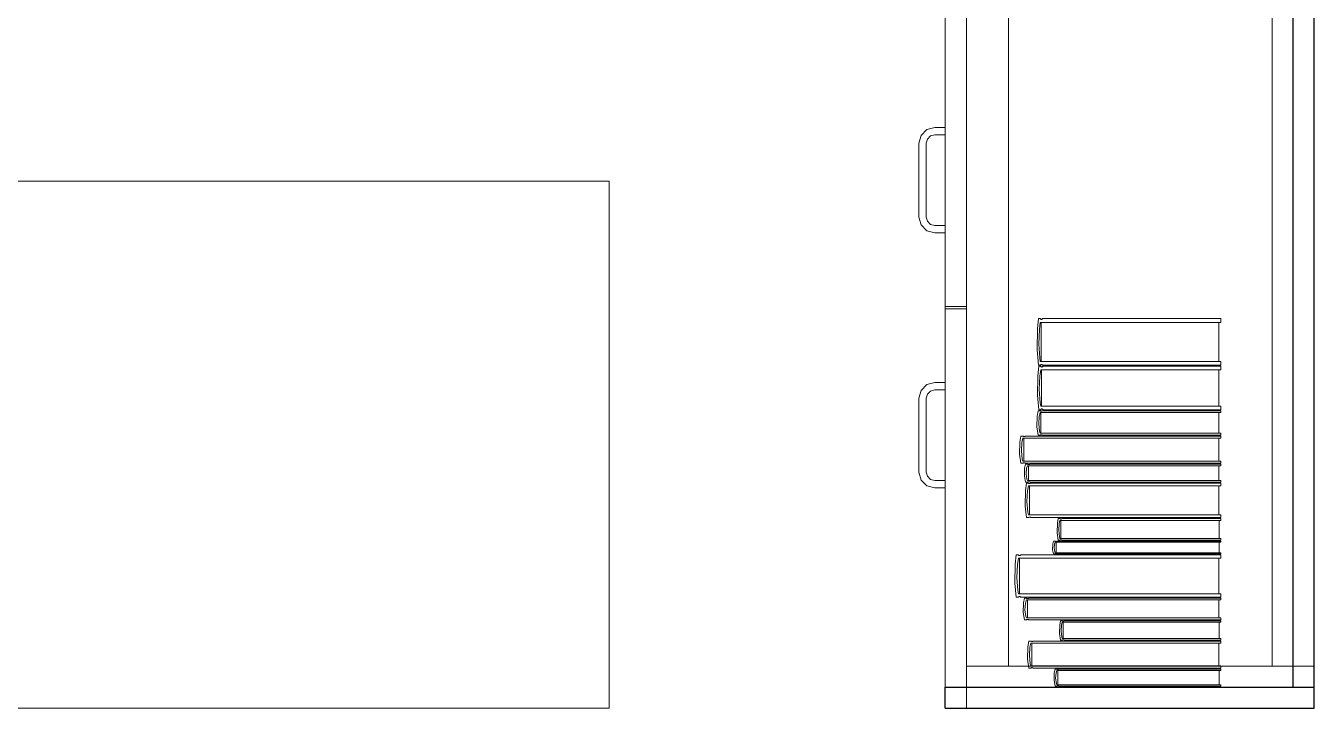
# Model space of a CAD drawing. Header units: inches. Extents: x -19 to 5698, y -728 to 92.
# Drawn here: x 217.998 to 219.22, y 8.293 to 8.94 of the extents above; entities that cross this region are included whole.
import ezdxf

# ---------------------------------------------------------------- set-up
doc = ezdxf.new("R2010")
doc.units = ezdxf.units.IN
doc.header["$MEASUREMENT"] = 0
doc.set_wipeout_variables(frame=1)
doc.linetypes.add('Wipeout_Contour', pattern=[1, 0, -1])
doc.layers.add('Interior - Mobiliario', color=7, linetype='Continuous')

msp = doc.modelspace()

# ---------------------------------------------------------------- linework, layer by layer
at = {"layer": 'Interior - Mobiliario', "color": 175, "linetype": 'Continuous', "lineweight": 13}
for p, q in [((218.89, 9.7726), (218.89, 8.3126)), ((219.2, 8.3126), (219.2, 9.7726)), ((218.89, 9.7526), (218.89, 8.3326)), ((218.93, 8.3326), (218.93, 9.7526)), ((219.18, 9.7526), (219.18, 8.3326)), ((218.87, 9.0326), (218.87, 8.6736)), ((218.89, 9.0326), (218.89, 8.6736)), ((218.847, 8.8361), (218.8525, 8.8416)), ((218.8525, 8.8416), (218.86, 8.8436)), ((218.86, 8.8436), (218.87, 8.8436)), ((218.87, 8.8436), (218.87, 8.8366)), ((218.845, 8.8286), (218.847, 8.8361)), ((218.845, 8.7586), (218.845, 8.8286)), ((218.8531, 8.8326), (218.852, 8.8286)), ((218.852, 8.8286), (218.852, 8.7586)), ((218.856, 8.8355), (218.8531, 8.8326)), ((218.86, 8.8366), (218.856, 8.8355)), ((218.87, 8.8366), (218.86, 8.8366)), ((218.847, 8.7511), (218.845, 8.7586)), ((218.852, 8.7586), (218.8531, 8.7546)), ((218.8531, 8.7546), (218.856, 8.7516)), ((218.8525, 8.7456), (218.847, 8.7511)), ((218.86, 8.7436), (218.8525, 8.7456)), ((218.856, 8.7516), (218.86, 8.7506)), ((218.86, 8.7506), (218.87, 8.7506)), ((218.87, 8.7436), (218.86, 8.7436)), ((218.87, 8.7506), (218.87, 8.7436)), ((218.87, 8.6736), (218.89, 8.6736)), ((218.87, 8.6716), (218.89, 8.6716)), ((218.9584, 8.6622), (218.9574, 8.6525)), ((218.9603, 8.6622), (218.9584, 8.6622)), ((218.9593, 8.652), (218.9601, 8.6587)), ((218.9601, 8.6587), (219.1314, 8.6587)), ((218.9604, 8.662), (218.9603, 8.6622)), ((218.9606, 8.6618), (218.9604, 8.662)), ((218.9608, 8.6616), (218.9606, 8.6618)), ((218.9611, 8.6615), (218.9608, 8.6616)), ((218.961, 8.6587), (218.961, 8.6215)), ((218.9613, 8.6615), (218.9611, 8.6615)), ((218.9616, 8.6615), (218.9613, 8.6615)), ((218.9618, 8.6617), (218.9616, 8.6615)), ((218.962, 8.662), (218.9618, 8.6617)), ((218.9622, 8.6622), (218.962, 8.662)), ((219.1314, 8.6622), (218.9622, 8.6622)), ((219.1296, 8.6215), (219.1296, 8.6587)), ((219.1314, 8.6587), (219.1314, 8.6622)), ((218.9574, 8.6525), (218.9572, 8.6327)), ((218.9589, 8.6384), (218.9593, 8.652)), ((218.9572, 8.6327), (218.9584, 8.618)), ((218.9596, 8.6249), (218.9589, 8.6384)), ((218.9584, 8.618), (218.9603, 8.618)), ((218.9601, 8.6215), (218.9596, 8.6249)), ((219.1314, 8.6215), (218.9601, 8.6215)), ((218.9603, 8.618), (218.9604, 8.6182)), ((218.9604, 8.6182), (218.9606, 8.6185)), ((218.9606, 8.6185), (218.9609, 8.6187)), ((218.9609, 8.6187), (218.9611, 8.6187)), ((218.9611, 8.6187), (218.9614, 8.6187)), ((218.9614, 8.6187), (218.9616, 8.6186)), ((218.9616, 8.6186), (218.9619, 8.6184)), ((218.9619, 8.6184), (218.9621, 8.6182)), ((218.9621, 8.6182), (218.9622, 8.618)), ((218.9622, 8.618), (219.1314, 8.618)), ((219.1314, 8.618), (219.1314, 8.6215)), ((218.9578, 8.608), (218.9576, 8.5896)), ((218.9587, 8.617), (218.9578, 8.608)), ((218.9606, 8.617), (218.9587, 8.617)), ((218.9592, 8.5949), (218.9597, 8.6076)), ((218.9597, 8.6076), (218.9605, 8.6137)), ((218.9605, 8.6137), (219.1314, 8.6137)), ((218.9607, 8.6168), (218.9606, 8.617)), ((218.9609, 8.6166), (218.9607, 8.6168)), ((218.9612, 8.6164), (218.9609, 8.6166)), ((218.9614, 8.6163), (218.9612, 8.6164)), ((218.9613, 8.6137), (218.9613, 8.5791)), ((218.9617, 8.6163), (218.9614, 8.6163)), ((218.9619, 8.6164), (218.9617, 8.6163)), ((218.9622, 8.6166), (218.9619, 8.6164)), ((218.9624, 8.6168), (218.9622, 8.6166)), ((218.9625, 8.617), (218.9624, 8.6168)), ((219.1314, 8.617), (218.9625, 8.617)), ((219.1296, 8.5791), (219.1296, 8.6137)), ((219.1314, 8.6137), (219.1314, 8.617)), ((218.847, 8.5941), (218.845, 8.5866)), ((218.8525, 8.5996), (218.847, 8.5941)), ((218.86, 8.6016), (218.8525, 8.5996)), ((218.8531, 8.5906), (218.856, 8.5935)), ((218.856, 8.5935), (218.86, 8.5946)), ((218.87, 8.6016), (218.86, 8.6016)), ((218.86, 8.5946), (218.87, 8.5946)), ((218.87, 8.5946), (218.87, 8.6016)), ((218.9599, 8.5823), (218.9592, 8.5949)), ((218.845, 8.5866), (218.845, 8.5166)), ((218.852, 8.5866), (218.8531, 8.5906)), ((218.852, 8.5166), (218.852, 8.5866)), ((218.9576, 8.5896), (218.9587, 8.5758)), ((218.9605, 8.5791), (218.9599, 8.5823)), ((218.9572, 8.5698), (218.957, 8.5595)), ((218.9581, 8.5748), (218.9572, 8.5698)), ((218.96, 8.5748), (218.9581, 8.5748)), ((218.9586, 8.5624), (218.9591, 8.5695)), ((218.9587, 8.5758), (218.9606, 8.5758)), ((218.9591, 8.5695), (218.9599, 8.573)), ((218.9599, 8.573), (219.1314, 8.573)), ((218.9601, 8.5748), (218.96, 8.5748)), ((218.9603, 8.5746), (218.9601, 8.5748)), ((218.9606, 8.5745), (218.9603, 8.5746)), ((219.1314, 8.5791), (218.9605, 8.5791)), ((218.9606, 8.5758), (218.9608, 8.5761)), ((218.9608, 8.5745), (218.9606, 8.5745)), ((218.9607, 8.573), (218.9607, 8.5536)), ((218.9608, 8.5761), (218.961, 8.5763)), ((218.9611, 8.5745), (218.9608, 8.5745)), ((218.961, 8.5763), (218.9612, 8.5765)), ((218.9613, 8.5745), (218.9611, 8.5745)), ((218.9612, 8.5765), (218.9615, 8.5765)), ((218.9616, 8.5746), (218.9613, 8.5745)), ((218.9615, 8.5765), (218.9617, 8.5765)), ((218.9618, 8.5747), (218.9616, 8.5746)), ((218.9617, 8.5765), (218.962, 8.5764)), ((218.9619, 8.5748), (218.9618, 8.5747)), ((219.1314, 8.5748), (218.9619, 8.5748)), ((218.962, 8.5764), (218.9622, 8.5763)), ((218.9622, 8.5763), (218.9624, 8.576)), ((218.9624, 8.576), (218.9625, 8.5758)), ((218.9625, 8.5758), (219.1314, 8.5758)), ((219.1296, 8.5536), (219.1296, 8.573)), ((219.1314, 8.5758), (219.1314, 8.5791)), ((219.1314, 8.573), (219.1314, 8.5748)), ((218.957, 8.5595), (218.9581, 8.5518)), ((218.9594, 8.5554), (218.9586, 8.5624)), ((218.9406, 8.5451), (218.9404, 8.5336)), ((218.9417, 8.5508), (218.9406, 8.5451)), ((218.9437, 8.5508), (218.9417, 8.5508)), ((218.9422, 8.5369), (218.9427, 8.5448)), ((218.9427, 8.5448), (218.9436, 8.5487)), ((218.9436, 8.5487), (219.1314, 8.5487)), ((218.9438, 8.5507), (218.9437, 8.5508)), ((218.9441, 8.5505), (218.9438, 8.5507)), ((218.9443, 8.5504), (218.9441, 8.5505)), ((218.9446, 8.5503), (218.9443, 8.5504)), ((218.9445, 8.5487), (218.9445, 8.5271)), ((218.9449, 8.5503), (218.9446, 8.5503)), ((218.9452, 8.5504), (218.9449, 8.5503)), ((218.9454, 8.5505), (218.9452, 8.5504)), ((218.9457, 8.5506), (218.9454, 8.5505)), ((218.9458, 8.5508), (218.9457, 8.5506)), ((219.1314, 8.5508), (218.9458, 8.5508)), ((218.9581, 8.5518), (218.96, 8.5518)), ((218.9599, 8.5536), (218.9594, 8.5554)), ((219.1314, 8.5536), (218.9599, 8.5536)), ((218.96, 8.5518), (218.9602, 8.5519)), ((218.9602, 8.5519), (218.9604, 8.552)), ((218.9604, 8.552), (218.9606, 8.5521)), ((218.9606, 8.5521), (218.9609, 8.5521)), ((218.9609, 8.5521), (218.9611, 8.5521)), ((218.9611, 8.5521), (218.9614, 8.5521)), ((218.9614, 8.5521), (218.9616, 8.552)), ((218.9616, 8.552), (218.9619, 8.5518)), ((218.9619, 8.5518), (218.9619, 8.5518)), ((218.9619, 8.5518), (219.1314, 8.5518)), ((219.1295, 8.5271), (219.1295, 8.5487)), ((219.1314, 8.5518), (219.1314, 8.5536)), ((219.1314, 8.5487), (219.1314, 8.5508)), ((218.9404, 8.5336), (218.9417, 8.525)), ((218.943, 8.529), (218.9422, 8.5369)), ((218.9417, 8.525), (218.9437, 8.525)), ((218.9436, 8.5271), (218.943, 8.529)), ((219.1314, 8.5271), (218.9436, 8.5271)), ((218.9437, 8.525), (218.9439, 8.5252)), ((218.9439, 8.5252), (218.9441, 8.5253)), ((218.9441, 8.5253), (218.9444, 8.5254)), ((218.9444, 8.5254), (218.9447, 8.5254)), ((218.9447, 8.5254), (218.9449, 8.5254)), ((218.9449, 8.5254), (218.9452, 8.5254)), ((218.9452, 8.5203), (218.945, 8.5128)), ((218.9452, 8.5254), (218.9455, 8.5253)), ((218.9462, 8.524), (218.9452, 8.5203)), ((218.9455, 8.5253), (218.9457, 8.5251)), ((218.9457, 8.5251), (218.9458, 8.525)), ((218.9458, 8.525), (219.1314, 8.525)), ((218.9482, 8.524), (218.9462, 8.524)), ((218.9467, 8.515), (218.9472, 8.5202)), ((218.9472, 8.5202), (218.948, 8.5227)), ((218.948, 8.5227), (219.1314, 8.5227)), ((218.9483, 8.5239), (218.9482, 8.524)), ((218.9485, 8.5238), (218.9483, 8.5239)), ((218.9488, 8.5238), (218.9485, 8.5238)), ((218.9491, 8.5237), (218.9488, 8.5238)), ((218.949, 8.5227), (218.949, 8.5086)), ((218.9493, 8.5237), (218.9491, 8.5237)), ((218.9496, 8.5238), (218.9493, 8.5237)), ((218.9499, 8.5238), (218.9496, 8.5238)), ((218.9501, 8.5239), (218.9499, 8.5238)), ((218.9503, 8.524), (218.9501, 8.5239)), ((219.1314, 8.524), (218.9503, 8.524)), ((219.1295, 8.5086), (219.1295, 8.5227)), ((219.1314, 8.525), (219.1314, 8.5271)), ((219.1314, 8.5227), (219.1314, 8.524)), ((218.845, 8.5166), (218.847, 8.5091)), ((218.847, 8.5091), (218.8525, 8.5036)), ((218.8531, 8.5126), (218.852, 8.5166)), ((218.856, 8.5096), (218.8531, 8.5126)), ((218.86, 8.5086), (218.856, 8.5096)), ((218.87, 8.5086), (218.86, 8.5086)), ((218.87, 8.5016), (218.87, 8.5086)), ((218.945, 8.5128), (218.9462, 8.5072)), ((218.9475, 8.5099), (218.9467, 8.515)), ((218.948, 8.5086), (218.9475, 8.5099)), ((219.1314, 8.5086), (218.948, 8.5086)), ((218.9486, 8.5074), (218.9489, 8.5075)), ((218.9489, 8.5075), (218.9491, 8.5075)), ((218.9491, 8.5075), (218.9494, 8.5075)), ((218.9494, 8.5075), (218.9497, 8.5075)), ((218.9497, 8.5075), (218.9499, 8.5074)), ((219.1314, 8.5072), (219.1314, 8.5086)), ((218.8525, 8.5036), (218.86, 8.5016)), ((218.86, 8.5016), (218.87, 8.5016)), ((218.946, 8.4991), (218.9458, 8.4844)), ((218.947, 8.5062), (218.946, 8.4991)), ((218.9462, 8.5072), (218.9482, 8.5072)), ((218.949, 8.5062), (218.947, 8.5062)), ((218.9475, 8.4886), (218.948, 8.4987)), ((218.948, 8.4987), (218.9489, 8.5036)), ((218.9482, 8.5072), (218.9484, 8.5073)), ((218.9484, 8.5073), (218.9486, 8.5074)), ((218.9489, 8.5036), (219.1314, 8.5036)), ((218.9491, 8.5061), (218.949, 8.5062)), ((218.9494, 8.5059), (218.9491, 8.5061)), ((218.9496, 8.5058), (218.9494, 8.5059)), ((218.9499, 8.5057), (218.9496, 8.5058)), ((218.9498, 8.5036), (218.9498, 8.4761)), ((218.9499, 8.5074), (218.9502, 8.5073)), ((218.9501, 8.5057), (218.9499, 8.5057)), ((218.9504, 8.5058), (218.9501, 8.5057)), ((218.9502, 8.5073), (218.9503, 8.5072)), ((218.9503, 8.5072), (219.1314, 8.5072)), ((218.9507, 8.5059), (218.9504, 8.5058)), ((218.9509, 8.5061), (218.9507, 8.5059)), ((218.9511, 8.5062), (218.9509, 8.5061)), ((219.1314, 8.5062), (218.9511, 8.5062)), ((219.1295, 8.4761), (219.1295, 8.5036)), ((219.1314, 8.5036), (219.1314, 8.5062)), ((218.9458, 8.4844), (218.947, 8.4735)), ((218.9483, 8.4786), (218.9475, 8.4886)), ((218.947, 8.4735), (218.949, 8.4735)), ((218.9489, 8.4761), (218.9483, 8.4786)), ((219.1314, 8.4761), (218.9489, 8.4761)), ((218.949, 8.4735), (218.9492, 8.4736)), ((218.9492, 8.4736), (218.9494, 8.4738)), ((218.9494, 8.4738), (218.9497, 8.4739)), ((218.9497, 8.4739), (218.9499, 8.474)), ((218.9499, 8.474), (218.9502, 8.474)), ((218.9502, 8.474), (218.9505, 8.4739)), ((218.9505, 8.4739), (218.9507, 8.4738)), ((218.9507, 8.4738), (218.951, 8.4736)), ((218.951, 8.4736), (218.9511, 8.4735)), ((218.9511, 8.4735), (219.1314, 8.4735)), ((218.9772, 8.4725), (218.9764, 8.468)), ((218.9789, 8.4725), (218.9772, 8.4725)), ((218.9781, 8.4678), (218.9788, 8.4708)), ((218.9788, 8.4708), (219.1314, 8.4708)), ((218.979, 8.4724), (218.9789, 8.4725)), ((218.9792, 8.4722), (218.979, 8.4724)), ((218.9794, 8.4722), (218.9792, 8.4722)), ((218.9796, 8.4721), (218.9794, 8.4722)), ((218.9799, 8.4721), (218.9796, 8.4721)), ((218.9796, 8.4708), (218.9796, 8.4537)), ((218.9801, 8.4721), (218.9799, 8.4721)), ((218.9803, 8.4722), (218.9801, 8.4721)), ((218.9805, 8.4723), (218.9803, 8.4722)), ((218.9806, 8.4725), (218.9805, 8.4723)), ((219.1314, 8.4725), (218.9806, 8.4725)), ((219.1298, 8.4537), (219.1298, 8.4708)), ((219.1314, 8.4735), (219.1314, 8.4761)), ((219.1314, 8.4708), (219.1314, 8.4725)), ((218.9764, 8.468), (218.9762, 8.4589)), ((218.9762, 8.4589), (218.9772, 8.4521)), ((218.9777, 8.4615), (218.9781, 8.4678)), ((218.9783, 8.4552), (218.9777, 8.4615)), ((218.9719, 8.4484), (218.9717, 8.443)), ((218.9727, 8.4511), (218.9719, 8.4484)), ((218.9745, 8.4511), (218.9727, 8.4511)), ((218.9732, 8.4446), (218.9736, 8.4483)), ((218.9736, 8.4483), (218.9743, 8.4501)), ((218.9743, 8.4501), (219.1314, 8.4501)), ((218.9745, 8.451), (218.9745, 8.4511)), ((218.9747, 8.451), (218.9745, 8.451)), ((218.975, 8.4509), (218.9747, 8.451)), ((218.9752, 8.4509), (218.975, 8.4509)), ((218.9751, 8.4501), (218.9751, 8.44)), ((218.9754, 8.4509), (218.9752, 8.4509)), ((218.9757, 8.4509), (218.9754, 8.4509)), ((218.9759, 8.4509), (218.9757, 8.4509)), ((218.9761, 8.451), (218.9759, 8.4509)), ((218.9762, 8.4511), (218.9761, 8.451)), ((219.1314, 8.4511), (218.9762, 8.4511)), ((218.9772, 8.4521), (218.9789, 8.4521)), ((218.9788, 8.4537), (218.9783, 8.4552)), ((219.1314, 8.4537), (218.9788, 8.4537)), ((218.9789, 8.4521), (218.979, 8.4522)), ((218.979, 8.4522), (218.9792, 8.4523)), ((218.9792, 8.4523), (218.9795, 8.4524)), ((218.9795, 8.4524), (218.9797, 8.4524)), ((218.9797, 8.4524), (218.9799, 8.4524)), ((218.9799, 8.4524), (218.9801, 8.4524)), ((218.9801, 8.4524), (218.9803, 8.4523)), ((218.9803, 8.4523), (218.9805, 8.4522)), ((218.9805, 8.4522), (218.9806, 8.4521)), ((218.9806, 8.4521), (219.1314, 8.4521)), ((219.1298, 8.44), (219.1298, 8.4501)), ((219.1314, 8.4521), (219.1314, 8.4537)), ((219.1314, 8.4501), (219.1314, 8.4511)), ((218.9373, 8.438), (218.9363, 8.4292)), ((218.9395, 8.438), (218.9373, 8.438)), ((218.9384, 8.4288), (218.9393, 8.4348)), ((218.9393, 8.4348), (219.1314, 8.4348)), ((218.9396, 8.4379), (218.9395, 8.438)), ((218.9398, 8.4376), (218.9396, 8.4379)), ((218.9401, 8.4375), (218.9398, 8.4376)), ((218.9404, 8.4374), (218.9401, 8.4375)), ((218.9403, 8.4348), (218.9403, 8.4012)), ((218.9406, 8.4374), (218.9404, 8.4374)), ((218.9409, 8.4374), (218.9406, 8.4374)), ((218.9412, 8.4376), (218.9409, 8.4374)), ((218.9414, 8.4378), (218.9412, 8.4376)), ((218.9416, 8.438), (218.9414, 8.4378)), ((219.1314, 8.438), (218.9416, 8.438)), ((218.9717, 8.443), (218.9727, 8.439)), ((218.9727, 8.439), (218.9745, 8.439)), ((218.9738, 8.4409), (218.9732, 8.4446)), ((218.9743, 8.44), (218.9738, 8.4409)), ((219.1314, 8.44), (218.9743, 8.44)), ((218.9745, 8.439), (218.9746, 8.4391)), ((218.9746, 8.4391), (218.9748, 8.4392)), ((218.9748, 8.4392), (218.975, 8.4392)), ((218.975, 8.4392), (218.9752, 8.4392)), ((218.9752, 8.4392), (218.9755, 8.4392)), ((218.9755, 8.4392), (218.9757, 8.4392)), ((218.9757, 8.4392), (218.9759, 8.4392)), ((218.9759, 8.4392), (218.9761, 8.4391)), ((218.9761, 8.4391), (218.9762, 8.439)), ((218.9762, 8.439), (219.1314, 8.439)), ((219.1294, 8.4012), (219.1294, 8.4348)), ((219.1314, 8.439), (219.1314, 8.44)), ((219.1314, 8.4348), (219.1314, 8.438)), ((218.9363, 8.4292), (218.936, 8.4113)), ((218.9379, 8.4165), (218.9384, 8.4288)), ((218.936, 8.4113), (218.9373, 8.398)), ((218.9387, 8.4042), (218.9379, 8.4165)), ((218.9373, 8.398), (218.9395, 8.398)), ((218.9393, 8.4012), (218.9387, 8.4042)), ((219.1314, 8.4012), (218.9393, 8.4012)), ((218.9395, 8.398), (218.9396, 8.3982)), ((218.9396, 8.3982), (218.9399, 8.3984)), ((218.9399, 8.3984), (218.9401, 8.3986)), ((218.9401, 8.3986), (218.9404, 8.3986)), ((218.9404, 8.3986), (218.9407, 8.3986)), ((218.9407, 8.3986), (218.941, 8.3985)), ((218.941, 8.3985), (218.9412, 8.3984)), ((218.9412, 8.3984), (218.9415, 8.3981)), ((218.9415, 8.3981), (218.9416, 8.398)), ((218.9416, 8.398), (219.1314, 8.398)), ((219.1314, 8.398), (219.1314, 8.4012)), ((218.9441, 8.3925), (218.9439, 8.3834)), ((218.9451, 8.397), (218.9441, 8.3925)), ((218.9471, 8.397), (218.9451, 8.397)), ((218.9456, 8.386), (218.9461, 8.3923)), ((218.9464, 8.3797), (218.9456, 8.386)), ((218.9461, 8.3923), (218.947, 8.3953)), ((218.947, 8.3953), (219.1314, 8.3953)), ((218.9472, 8.3969), (218.9471, 8.397)), ((218.9475, 8.3968), (218.9472, 8.3969)), ((218.9477, 8.3967), (218.9475, 8.3968)), ((218.948, 8.3966), (218.9477, 8.3967)), ((218.9479, 8.3953), (218.9479, 8.3782)), ((218.9483, 8.3966), (218.948, 8.3966)), ((218.9485, 8.3967), (218.9483, 8.3966)), ((218.9488, 8.3968), (218.9485, 8.3967)), ((218.949, 8.3969), (218.9488, 8.3968)), ((218.9492, 8.397), (218.949, 8.3969)), ((219.1314, 8.397), (218.9492, 8.397)), ((219.1295, 8.3782), (219.1295, 8.3953)), ((219.1314, 8.3953), (219.1314, 8.397)), ((218.9439, 8.3834), (218.9451, 8.3765)), ((218.9451, 8.3765), (218.9471, 8.3765)), ((218.947, 8.3782), (218.9464, 8.3797)), ((219.1314, 8.3782), (218.947, 8.3782)), ((218.9471, 8.3765), (218.9473, 8.3766)), ((218.9473, 8.3766), (218.9475, 8.3768)), ((218.9475, 8.3768), (218.9478, 8.3768)), ((218.9478, 8.3768), (218.9481, 8.3769)), ((218.9481, 8.3769), (218.9483, 8.3769)), ((218.9483, 8.3769), (218.9486, 8.3768)), ((218.9486, 8.3768), (218.9489, 8.3767)), ((218.9489, 8.3767), (218.9491, 8.3766)), ((218.9491, 8.3766), (218.9492, 8.3765)), ((218.9492, 8.3765), (219.1314, 8.3765)), ((218.9794, 8.3755), (218.9786, 8.3715)), ((218.9811, 8.3755), (218.9794, 8.3755)), ((218.9802, 8.3714), (218.9809, 8.3741)), ((218.9809, 8.3741), (219.1314, 8.3741)), ((218.9813, 8.3753), (218.9811, 8.3755)), ((218.9811, 8.3755), (218.9811, 8.3755)), ((218.9815, 8.3753), (218.9813, 8.3753)), ((218.9818, 8.3752), (218.9815, 8.3753)), ((218.9817, 8.3741), (218.9817, 8.3588)), ((218.982, 8.3752), (218.9818, 8.3752)), ((218.9822, 8.3753), (218.982, 8.3752)), ((218.9824, 8.3753), (218.9822, 8.3753)), ((218.9826, 8.3754), (218.9824, 8.3753)), ((218.9827, 8.3755), (218.9826, 8.3754)), ((219.1314, 8.3755), (218.9827, 8.3755)), ((219.1298, 8.3588), (219.1298, 8.3741)), ((219.1314, 8.3765), (219.1314, 8.3782)), ((219.1314, 8.3741), (219.1314, 8.3755)), ((218.9786, 8.3715), (218.9784, 8.3634)), ((218.9784, 8.3634), (218.9794, 8.3573)), ((218.9798, 8.3658), (218.9802, 8.3714)), ((218.9805, 8.3602), (218.9798, 8.3658)), ((218.9484, 8.3507), (218.9481, 8.3392)), ((218.9494, 8.3563), (218.9484, 8.3507)), ((218.9513, 8.3563), (218.9494, 8.3563)), ((218.9499, 8.3425), (218.9503, 8.3504)), ((218.9503, 8.3504), (218.9512, 8.3543)), ((218.9512, 8.3543), (219.1314, 8.3543)), ((218.9514, 8.3562), (218.9513, 8.3563)), ((218.9517, 8.3561), (218.9514, 8.3562)), ((218.9519, 8.356), (218.9517, 8.3561)), ((218.9522, 8.3559), (218.9519, 8.356)), ((218.9521, 8.3543), (218.9521, 8.3327)), ((218.9525, 8.3559), (218.9522, 8.3559)), ((218.9527, 8.356), (218.9525, 8.3559)), ((218.953, 8.3561), (218.9527, 8.356)), ((218.9532, 8.3562), (218.953, 8.3561)), ((218.9534, 8.3563), (218.9532, 8.3562)), ((219.1314, 8.3563), (218.9534, 8.3563)), ((218.9794, 8.3573), (218.9811, 8.3573)), ((218.9809, 8.3588), (218.9805, 8.3602)), ((219.1314, 8.3588), (218.9809, 8.3588)), ((218.9811, 8.3573), (218.9812, 8.3574)), ((218.9812, 8.3574), (218.9814, 8.3575)), ((218.9814, 8.3575), (218.9816, 8.3576)), ((218.9816, 8.3576), (218.9818, 8.3576)), ((218.9818, 8.3576), (218.982, 8.3576)), ((218.982, 8.3576), (218.9822, 8.3576)), ((218.9822, 8.3576), (218.9825, 8.3575)), ((218.9825, 8.3575), (218.9827, 8.3574)), ((218.9827, 8.3574), (218.9827, 8.3573)), ((218.9827, 8.3573), (219.1314, 8.3573)), ((219.1295, 8.3327), (219.1295, 8.3543)), ((219.1314, 8.3573), (219.1314, 8.3588)), ((219.1314, 8.3543), (219.1314, 8.3563)), ((218.9481, 8.3392), (218.9494, 8.3307)), ((218.9506, 8.3347), (218.9499, 8.3425)), ((218.89, 8.3326), (218.93, 8.3326)), ((218.93, 8.3326), (219.18, 8.3326)), ((218.9494, 8.3307), (218.9513, 8.3307)), ((218.9512, 8.3327), (218.9506, 8.3347)), ((219.1314, 8.3327), (218.9512, 8.3327)), ((218.9513, 8.3307), (218.9515, 8.3308)), ((218.9515, 8.3308), (218.9517, 8.331)), ((218.9517, 8.331), (218.952, 8.3311)), ((218.952, 8.3311), (218.9522, 8.3311)), ((218.9522, 8.3311), (218.9525, 8.3311)), ((218.9525, 8.3311), (218.9528, 8.331)), ((218.9528, 8.331), (218.953, 8.3309)), ((218.953, 8.3309), (218.9533, 8.3308)), ((218.9533, 8.3308), (218.9534, 8.3307)), ((218.9534, 8.3307), (219.1314, 8.3307)), ((218.9734, 8.3261), (218.9732, 8.3189)), ((218.9743, 8.3297), (218.9734, 8.3261)), ((218.976, 8.3297), (218.9743, 8.3297)), ((218.9747, 8.321), (218.9751, 8.326)), ((218.9751, 8.326), (218.9759, 8.3284)), ((218.9759, 8.3284), (219.1314, 8.3284)), ((218.9761, 8.3296), (218.976, 8.3297)), ((218.9763, 8.3295), (218.9761, 8.3296)), ((218.9765, 8.3295), (218.9763, 8.3295)), ((218.9767, 8.3294), (218.9765, 8.3295)), ((218.977, 8.3294), (218.9767, 8.3294)), ((218.9772, 8.3294), (218.977, 8.3294)), ((218.9774, 8.3295), (218.9772, 8.3294)), ((218.9776, 8.3296), (218.9774, 8.3295)), ((218.9777, 8.3297), (218.9776, 8.3296)), ((219.1314, 8.3297), (218.9777, 8.3297)), ((219.1314, 8.3307), (219.1314, 8.3327)), ((219.1314, 8.3284), (219.1314, 8.3297)), ((218.89, 8.3126), (219.2, 8.3126))]:
    msp.add_line(p, q, dxfattribs=at)
at = {"layer": 'Interior - Mobiliario', "color": 175, "linetype": 'Continuous', "lineweight": 13, "flags": 128}
msp.add_lwpolyline([(217.251, 8.2926), (217.251, 9.7926), (217.851, 9.7926), (217.851, 8.7926), (218.551, 8.7926), (218.551, 8.2926)], close=True, dxfattribs=at)

# ---------------------------------------------------------------- next in the draw order: wipeouts: each hides what was drawn before it
at = {"color": 254, "linetype": 'Wipeout_Contour', "lineweight": 0, "ltscale": 6569.412601}
msp.add_wipeout([(219.2, 9.7726), (219.2, 8.3126), (219.22, 8.3126), (219.22, 9.7726)], dxfattribs=at).dxf.layer = 'Interior - Mobiliario'

# ---------------------------------------------------------------- next in the draw order: linework, layer by layer
at = {"layer": 'Interior - Mobiliario', "color": 175, "linetype": 'Continuous', "lineweight": 30}
for p, q in [((219.2, 8.3126), (219.2, 9.7726)), ((219.22, 8.3126), (219.22, 9.7726)), ((219.2, 8.3126), (219.22, 8.3126))]:
    msp.add_line(p, q, dxfattribs=at)
at = {"layer": 'Interior - Mobiliario', "color": 175, "linetype": 'Continuous', "lineweight": 13}
for p, q in [((219.2, 9.7726), (219.2, 8.3126)), ((219.22, 8.3126), (219.22, 9.7726)), ((219.22, 8.3326), (219.22, 9.7526)), ((219.18, 8.3326), (219.22, 8.3326)), ((219.2, 8.3126), (219.22, 8.3126))]:
    msp.add_line(p, q, dxfattribs=at)

# ---------------------------------------------------------------- next in the draw order: wipeouts: each hides what was drawn before it
at = {"color": 254, "linetype": 'Wipeout_Contour', "lineweight": 0, "ltscale": 6568.736334}
msp.add_wipeout([(218.87, 8.3126), (218.87, 8.2926), (219.22, 8.2926), (219.22, 8.3126)], dxfattribs=at).dxf.layer = 'Interior - Mobiliario'

# ---------------------------------------------------------------- next in the draw order: linework, layer by layer
at = {"layer": 'Interior - Mobiliario', "color": 175, "linetype": 'Continuous', "lineweight": 13}
for p, q in [((218.87, 8.2926), (218.87, 9.7926)), ((219.22, 9.7926), (219.22, 8.2926)), ((218.87, 9.7726), (218.87, 8.3126)), ((218.87, 9.7726), (218.87, 8.3126)), ((218.89, 9.7726), (218.89, 8.3126)), ((218.89, 9.7726), (218.89, 8.3126)), ((219.2, 8.3126), (219.2, 9.7726)), ((219.2, 8.3126), (219.2, 9.7726)), ((219.2, 8.3126), (219.2, 9.7726)), ((219.22, 8.3126), (219.22, 9.7726)), ((218.87, 8.3126), (218.87, 8.6716)), ((218.89, 8.3126), (218.89, 8.6716)), ((218.89, 8.3326), (218.89, 8.2926)), ((218.9767, 8.3284), (218.9767, 8.3149)), ((219.1298, 8.3149), (219.1298, 8.3284)), ((219.22, 8.2926), (219.22, 8.3326)), ((219.22, 8.3126), (218.87, 8.3126)), ((218.87, 8.3126), (218.87, 8.2926)), ((218.87, 8.3126), (219.22, 8.3126)), ((218.87, 8.3126), (219.2, 8.3126)), ((218.87, 8.3126), (218.89, 8.3126)), ((218.89, 8.3126), (219.2, 8.3126)), ((218.89, 8.3126), (219.2, 8.3126)), ((218.9732, 8.3189), (218.9743, 8.3136)), ((218.9743, 8.3136), (218.976, 8.3136)), ((218.9754, 8.3161), (218.9747, 8.321)), ((218.9759, 8.3149), (218.9754, 8.3161)), ((219.1314, 8.3149), (218.9759, 8.3149)), ((218.976, 8.3136), (218.9761, 8.3137)), ((218.9761, 8.3137), (218.9763, 8.3137)), ((218.9763, 8.3137), (218.9766, 8.3138)), ((218.9766, 8.3138), (218.9768, 8.3138)), ((218.9768, 8.3138), (218.977, 8.3138)), ((218.977, 8.3138), (218.9772, 8.3138)), ((218.9772, 8.3138), (218.9775, 8.3137)), ((218.9775, 8.3137), (218.9777, 8.3136)), ((218.9777, 8.3136), (218.9777, 8.3136)), ((218.9777, 8.3136), (219.1314, 8.3136)), ((219.1314, 8.3136), (219.1314, 8.3149)), ((219.22, 8.2926), (219.22, 8.3126)), ((218.87, 8.2926), (219.22, 8.2926)), ((219.22, 8.2926), (218.87, 8.2926)), ((218.89, 8.2926), (219.22, 8.2926))]:
    msp.add_line(p, q, dxfattribs=at)
at = {"layer": 'Interior - Mobiliario', "color": 175, "linetype": 'Continuous', "lineweight": 30}
for p, q in [((218.87, 8.3126), (219.22, 8.3126)), ((218.87, 8.2926), (218.87, 8.3126)), ((219.22, 8.2926), (219.22, 8.3126)), ((218.87, 8.2926), (219.22, 8.2926))]:
    msp.add_line(p, q, dxfattribs=at)

doc.saveas('drawing.dxf')
